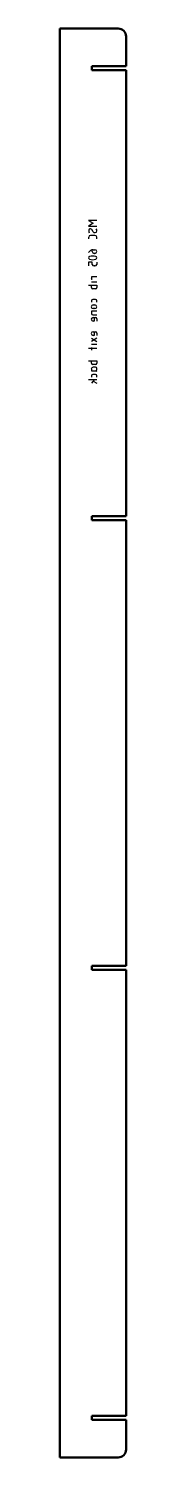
# Model space of a CAD drawing. Header units: millimetres. Extents: x 0 to 50, y 1 to 1081.
import ezdxf

# ---------------------------------------------------------------- set-up
doc = ezdxf.new("R2010")
doc.units = ezdxf.units.MM
doc.layers.add('IV_MARK_SURFACE_BACK', color=91, linetype='Continuous', lineweight=25)
doc.layers.add('IV_OUTER_PROFILE', color=7, linetype='Continuous', lineweight=50)

msp = doc.modelspace()

# ---------------------------------------------------------------- linework, layer by layer
at = {"layer": 'IV_MARK_SURFACE_BACK'}
for p, q in [((27.8, 936.1), (21.7, 936.1)), ((21.7, 936.1), (25.1, 934.1)), ((25.1, 934.1), (21.7, 932)), ((21.7, 932), (27.8, 932)), ((25.1, 927.6), (24.1, 929.3)), ((21.7, 923.5), (21.7, 922.2)), ((26.5, 924.9), (23.1, 924.9)), ((27.8, 922.2), (27.8, 923.5)), ((24.4, 912.7), (24.4, 913.7)), ((25.1, 914.1), (26.5, 914.1)), ((26.5, 911.3), (25.8, 911.3)), ((24.4, 904.6), (21.7, 904.6)), ((21.7, 904.6), (21.7, 901.9)), ((24.4, 902.9), (24.4, 904.6)), ((26.5, 901.9), (25.8, 901.9)), ((27.8, 904.6), (27.8, 902.9)), ((21.7, 887.3), (23.8, 887.3)), ((27.8, 893.7), (23.8, 893.7)), ((23.8, 893.7), (23.8, 892.4)), ((27.8, 889.5), (23.8, 889.5)), ((23.8, 887.3), (27.8, 887.3)), ((23.8, 885.6), (23.8, 887.3)), ((27.8, 887.3), (27.8, 885.6)), ((23.8, 875.4), (23.8, 874.4)), ((26.8, 884.6), (24.8, 884.6)), ((26.8, 876.4), (24.8, 876.4)), ((27.8, 874.4), (27.8, 875.4)), ((27.8, 867.6), (23.8, 867.6)), ((23.8, 867.6), (23.8, 865.9)), ((24.8, 864.9), (27.8, 864.9)), ((25.1, 872.4), (26.5, 872.4)), ((26.5, 869.7), (25.1, 869.7)), ((25.1, 862.9), (25.8, 862.9)), ((25.8, 860.2), (25.1, 860.2)), ((25.8, 862.9), (25.8, 860.2)), ((25.8, 862.9), (26.8, 862.9)), ((27.8, 861.9), (27.8, 860.2)), ((23.8, 847.3), (25.8, 845.9)), ((25.8, 845.9), (23.8, 844.6)), ((25.1, 852), (25.8, 852)), ((25.8, 849.3), (25.1, 849.3)), ((25.8, 852), (25.8, 849.3)), ((25.8, 852), (26.8, 852)), ((27.8, 847.3), (25.8, 845.9)), ((25.8, 845.9), (27.8, 844.6)), ((27.8, 851), (27.8, 849.3)), ((23.8, 839.5), (21.7, 839.5)), ((27.8, 842.4), (23.8, 842.4)), ((23.8, 840.2), (23.8, 839.5)), ((27.8, 839.5), (23.8, 839.5)), ((23.8, 839.5), (23.8, 838.1)), ((21.7, 830), (23.8, 830)), ((23.8, 830), (27.8, 830)), ((23.8, 828.3), (23.8, 830)), ((23.8, 823.9), (23.8, 822.6)), ((23.8, 822.6), (26.8, 822.6)), ((26.8, 827.3), (24.8, 827.3)), ((26.8, 825.3), (25.1, 825.3)), ((26.8, 822.6), (27.1, 822.6)), ((27.8, 830), (27.8, 828.3)), ((27.8, 823.6), (27.8, 824.3)), ((25.8, 815.8), (21.7, 815.8)), ((23.8, 818.8), (23.8, 817.8)), ((25.8, 815.8), (23.8, 813.1)), ((26.8, 819.8), (24.8, 819.8)), ((25.1, 814.8), (27.8, 813.1)), ((27.8, 815.8), (25.8, 815.8)), ((27.8, 817.8), (27.8, 818.8))]:
    msp.add_line(p, q, dxfattribs=at)
for centre, radius, start, end in [((24.6, 928.3), 2.86, 151.7153, 208.2847), ((22.9, 928.6), 1.35, 30.7016, 130.3737), ((25.6, 928.7), 2.28, 349.0373, 33.5826), ((23.1, 923.5), 1.36, 90, 180), ((26.4, 928.4), 1.46, 210.441, 357.6315), ((26.5, 923.5), 1.36, 360, 90), ((24.9, 910.5), 3.52, 86.8217, 155.1058), ((22.8, 908), 1.1, 112.4119, 247.5881), ((24.8, 900.8), 8.54, 73.8661, 106.1339), ((25.8, 912.7), 1.36, 180, 270), ((26.5, 912.7), 1.36, 270, 90), ((26.7, 908), 1.1, 293.0373, 66.9627), ((24.8, 915.1), 8.54, 253.8661, 286.1339), ((25.8, 903.3), 1.45, 197.3463, 268.9139), ((26.4, 903.3), 1.45, 271.0861, 342.6537), ((24.4, 892.4), 0.678, 180, 270), ((24.8, 885.6), 1.02, 180, 270), ((24.8, 875.4), 1.02, 90, 180), ((26.8, 885.6), 1.02, 270, 360), ((26.8, 875.4), 1.02, 360, 90), ((25.1, 871), 1.36, 90, 270), ((24.8, 865.9), 1.02, 180, 270), ((26.5, 871), 1.36, 270, 90), ((25.1, 861.5), 1.36, 90, 270), ((26.8, 861.9), 1.02, 360, 90), ((25.1, 850.7), 1.36, 90, 270), ((26.8, 851), 1.02, 360, 90), ((24.8, 828.3), 1.02, 180, 270), ((25.1, 823.9), 1.36, 90, 180), ((26.8, 828.3), 1.02, 270, 360), ((26.8, 824.3), 1.02, 360, 90), ((26.8, 823.6), 1.02, 270, 360), ((27.1, 821.9), 0.678, 360, 90), ((24.8, 818.8), 1.02, 90, 180), ((26.8, 818.8), 1.02, 360, 90)]:
    msp.add_arc(centre, radius, start, end, dxfattribs=at)
at = {"layer": 'IV_OUTER_PROFILE'}
for p, q in [((0, 1081.2), (44, 1081.2)), ((0, 1.2), (0, 1081.2)), ((50, 1075.2), (50, 1052.8)), ((24, 1049.7), (24, 1052.8)), ((24, 1052.8), (50, 1052.8)), ((50, 1049.7), (24, 1049.7)), ((50, 1049.7), (50, 712.8)), ((24, 709.7), (24, 712.8)), ((24, 712.8), (50, 712.8)), ((50, 709.7), (24, 709.7)), ((50, 709.7), (50, 372.8)), ((24, 369.7), (24, 372.8)), ((24, 372.8), (50, 372.8)), ((50, 369.7), (24, 369.7)), ((50, 369.7), (50, 32.8)), ((24, 29.7), (24, 32.8)), ((24, 32.8), (50, 32.8)), ((50, 29.7), (24, 29.7)), ((50, 29.7), (50, 7.2)), ((44, 1.2), (0, 1.2))]:
    msp.add_line(p, q, dxfattribs=at)
for centre, start, end in [((44, 1075.2), 0, 90), ((44, 7.2), 270, 0)]:
    msp.add_arc(centre, 6, start, end, dxfattribs=at)

doc.saveas('drawing.dxf')
